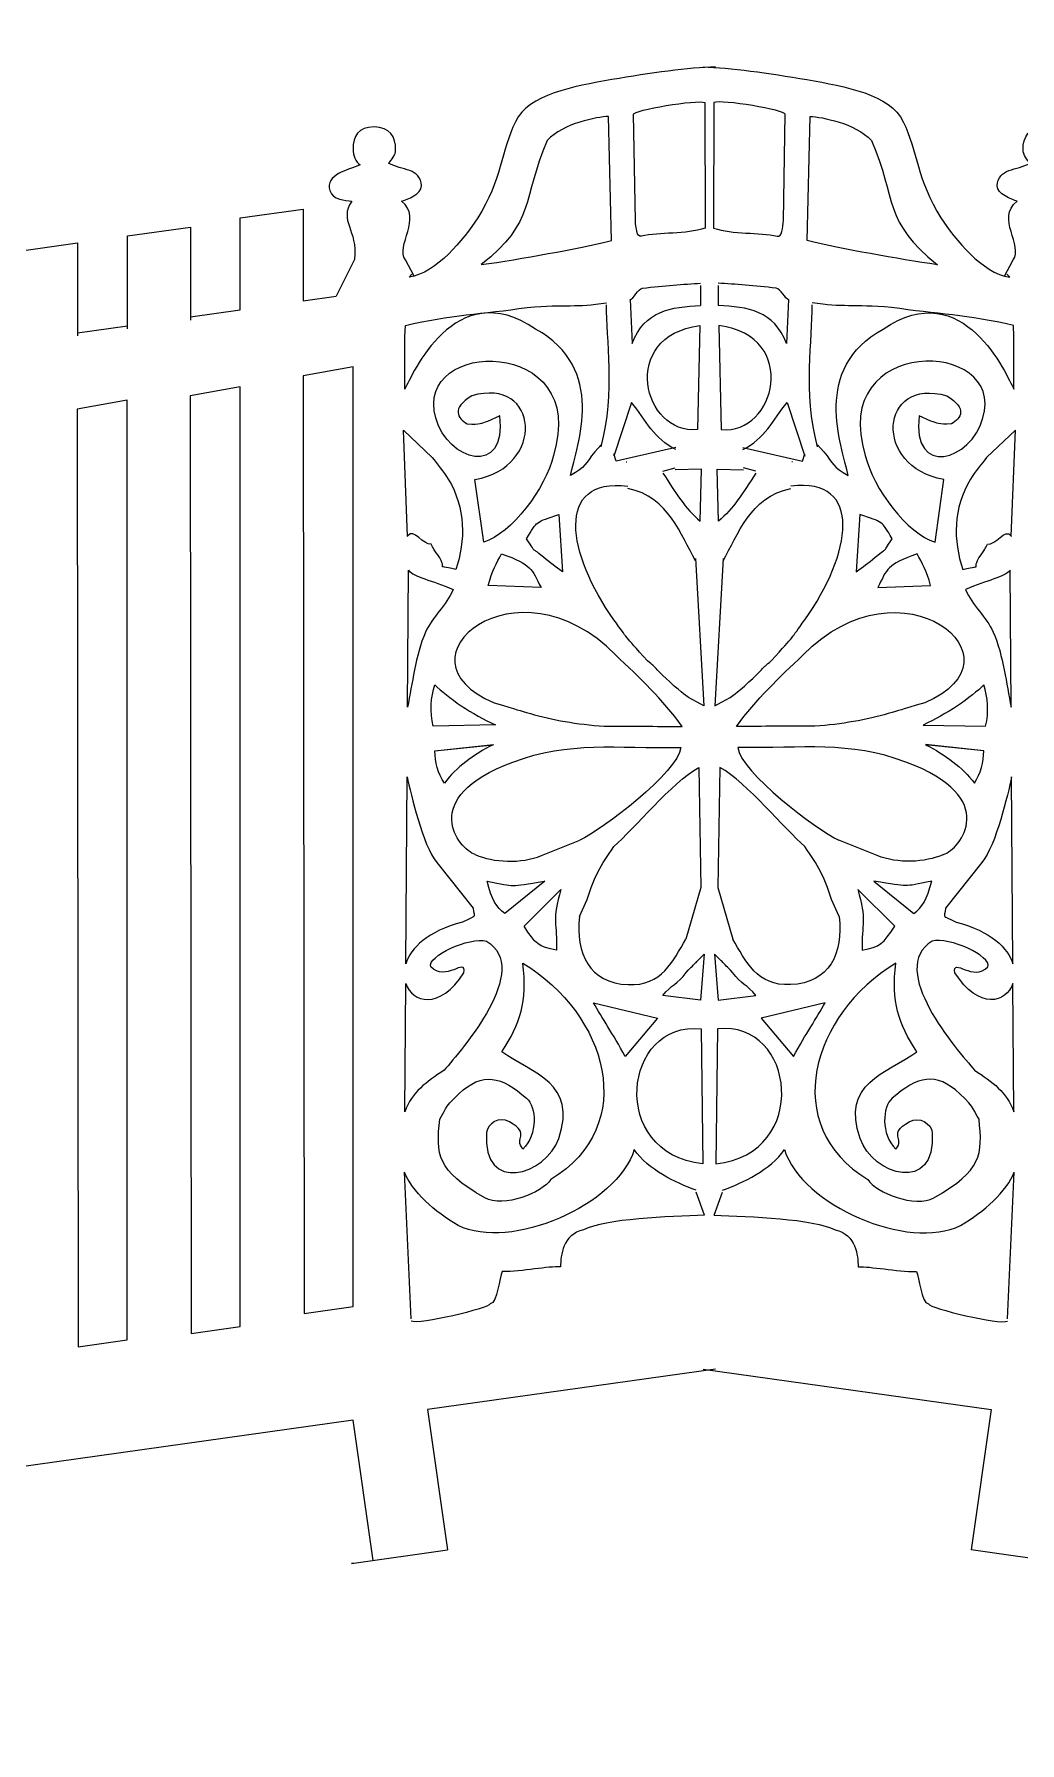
# Model space of a CAD drawing. Extents: x -294 to 276, y -108 to 146.
# Drawn here: x -27.18 to -7.58, y 81.23 to 115.21 of the extents above; entities that cross this region are included whole.
import ezdxf

# ---------------------------------------------------------------- set-up
doc = ezdxf.new("R2010")
doc.units = 0
doc.header["$MEASUREMENT"] = 0
doc.layers.add('OUTLINE', color=7, linetype='CONTINUOUS')

msp = doc.modelspace()

# ---------------------------------------------------------------- linework, layer by layer
at = {"layer": 'OUTLINE', "color": 1}
for points, knots in [([(-20.8701, 116.4053), (-20.8701, 116.4053), (-21.2643, 119.1987), (-21.2643, 119.1987), (-21.2643, 119.1987), (-21.2643, 119.1987), (-46.9727, 115.5856), (-46.9727, 115.5856), (-46.9727, 115.5856), (-46.9727, 115.5856), (-46.5765, 112.7781), (-46.5765, 112.7781)], [0, 0, 0, 0, 0.25, 0.25, 0.25, 0.25, 0.5, 0.5, 0.5, 0.5, 1, 1, 1, 1]), ([(-13.6315, 114.5606), (-14.1605, 114.5394), (-14.9301, 114.44), (-15.6939, 114.305), (-15.6939, 114.305), (-16.4701, 114.1676), (-17.3449, 114.0154), (-17.6117, 113.4682), (-17.6117, 113.4682), (-17.8927, 112.8916), (-17.8865, 112.3004), (-18.3613, 111.5542), (-18.3613, 111.5542), (-18.6483, 111.1278), (-19.1765, 110.4556), (-19.7281, 110.3774)], [0, 0, 0, 0, 0.2, 0.2, 0.2, 0.2, 0.4, 0.4, 0.4, 0.4, 0.6, 0.6, 0.6, 0.6, 1, 1, 1, 1]), ([(-13.8765, 114.5605), (-13.3475, 114.5393), (-12.5779, 114.4399), (-11.8141, 114.3049), (-11.8141, 114.3049), (-11.0379, 114.1675), (-10.1631, 114.0153), (-9.8963, 113.4681), (-9.8963, 113.4681), (-9.6153, 112.8915), (-9.6215, 112.3003), (-9.1467, 111.5541), (-9.1467, 111.5541), (-8.8597, 111.1277), (-8.3315, 110.4555), (-7.7799, 110.3773)], [0, 0, 0, 0, 0.2, 0.2, 0.2, 0.2, 0.4, 0.4, 0.4, 0.4, 0.6, 0.6, 0.6, 0.6, 1, 1, 1, 1]), ([(-13.8391, 111.352), (-14.2257, 111.2202), (-14.7409, 111.2772), (-15.1057, 111.1902), (-15.1057, 111.1902), (-15.2031, 111.1668), (-15.2091, 111.3606), (-15.2263, 111.5028), (-15.2263, 111.5028), (-15.2263, 111.5028), (-15.2615, 113.6156), (-15.2615, 113.6156), (-15.2615, 113.6156), (-15.2801, 113.6988), (-13.9883, 113.9166), (-13.8455, 113.8478)], [0, 0, 0, 0, 0.2, 0.2, 0.2, 0.2, 0.4, 0.4, 0.4, 0.4, 0.6, 0.6, 0.6, 0.6, 1, 1, 1, 1]), ([(-13.6689, 111.3519), (-13.2823, 111.2201), (-12.7671, 111.2771), (-12.4023, 111.1901), (-12.4023, 111.1901), (-12.3049, 111.1667), (-12.2989, 111.3605), (-12.2817, 111.5027), (-12.2817, 111.5027), (-12.2817, 111.5027), (-12.2465, 113.6155), (-12.2465, 113.6155), (-12.2465, 113.6155), (-12.2279, 113.6987), (-13.5197, 113.9165), (-13.6625, 113.8477)], [0, 0, 0, 0, 0.2, 0.2, 0.2, 0.2, 0.4, 0.4, 0.4, 0.4, 0.6, 0.6, 0.6, 0.6, 1, 1, 1, 1]), ([(-16.9785, 113.0974), (-16.6527, 113.4448), (-15.9887, 113.5604), (-15.7611, 113.5736), (-15.7611, 113.5736), (-15.7611, 113.5736), (-15.7019, 111.1088), (-15.7019, 111.1088), (-15.7019, 111.1088), (-16.3869, 110.935), (-17.5087, 110.7378), (-18.2897, 110.6252), (-18.2897, 110.6252), (-17.2051, 111.4876), (-17.4867, 111.911), (-16.9785, 113.0974)], [0, 0, 0, 0, 0.2, 0.2, 0.2, 0.2, 0.4, 0.4, 0.4, 0.4, 0.6, 0.6, 0.6, 0.6, 1, 1, 1, 1]), ([(-10.5295, 113.0973), (-10.8553, 113.4447), (-11.5193, 113.5603), (-11.7469, 113.5735), (-11.7469, 113.5735), (-11.7469, 113.5735), (-11.8061, 111.1087), (-11.8061, 111.1087), (-11.8061, 111.1087), (-11.1211, 110.9349), (-9.9993, 110.7377), (-9.2183, 110.6251), (-9.2183, 110.6251), (-10.3029, 111.4875), (-10.0213, 111.9109), (-10.5295, 113.0973)], [0, 0, 0, 0, 0.2, 0.2, 0.2, 0.2, 0.4, 0.4, 0.4, 0.4, 0.6, 0.6, 0.6, 0.6, 1, 1, 1, 1]), ([(-19.6279, 110.398), (-19.6279, 110.398), (-19.7987, 110.7194), (-19.7987, 110.7194), (-19.7987, 110.7194), (-20.0053, 111.0014), (-19.4477, 111.5532), (-19.8755, 111.8864), (-19.8755, 111.8864), (-19.7701, 111.9218), (-19.4717, 112.0292), (-19.4797, 112.1912), (-19.4797, 112.1912), (-19.4973, 112.549), (-19.8675, 112.4972), (-20.1353, 112.6406), (-20.1353, 112.6406), (-20.0711, 112.7162), (-19.9937, 112.8084), (-19.9937, 112.9074), (-19.9937, 112.9074), (-19.9937, 113.1668), (-20.1057, 113.3638), (-20.4239, 113.3638), (-20.4239, 113.3638), (-20.7419, 113.3638), (-20.8411, 113.18), (-20.8411, 112.9206), (-20.8411, 112.9206), (-20.8411, 112.803), (-20.7877, 112.6692), (-20.7003, 112.6078), (-20.7003, 112.6078), (-20.9447, 112.5074), (-21.3963, 112.4224), (-21.3023, 112.098), (-21.3023, 112.098), (-21.2459, 111.9034), (-20.9989, 111.9132), (-20.8671, 111.888), (-20.8671, 111.888), (-21.1335, 111.4826), (-20.7461, 111.3328), (-20.8103, 110.7296), (-20.8103, 110.7296), (-20.8103, 110.7296), (-21.1743, 109.9966), (-21.1743, 109.9966)], [0, 0, 0, 0, 0.0769231, 0.0769231, 0.0769231, 0.0769231, 0.1538462, 0.1538462, 0.1538462, 0.1538462, 0.2307692, 0.2307692, 0.2307692, 0.2307692, 0.3076923, 0.3076923, 0.3076923, 0.3076923, 0.3846154, 0.3846154, 0.3846154, 0.3846154, 0.4615385, 0.4615385, 0.4615385, 0.4615385, 0.5384615, 0.5384615, 0.5384615, 0.5384615, 0.6153846, 0.6153846, 0.6153846, 0.6153846, 0.6923077, 0.6923077, 0.6923077, 0.6923077, 0.7692308, 0.7692308, 0.7692308, 0.7692308, 0.8461538, 0.8461538, 0.8461538, 0.8461538, 1, 1, 1, 1]), ([(-7.8801, 110.3979), (-7.8801, 110.3979), (-7.7093, 110.7193), (-7.7093, 110.7193), (-7.7093, 110.7193), (-7.5027, 111.0013), (-8.0603, 111.5531), (-7.6325, 111.8863), (-7.6325, 111.8863), (-7.7379, 111.9217), (-8.0363, 112.0291), (-8.0283, 112.1911), (-8.0283, 112.1911), (-8.0107, 112.5489), (-7.6405, 112.4971), (-7.3727, 112.6405), (-7.3727, 112.6405), (-7.4369, 112.7161), (-7.5143, 112.8083), (-7.5143, 112.9073), (-7.5143, 112.9073), (-7.5143, 113.1667), (-7.4023, 113.3637), (-7.0841, 113.3637), (-7.0841, 113.3637), (-6.7661, 113.3637), (-6.6669, 113.1799), (-6.6669, 112.9205), (-6.6669, 112.9205), (-6.6669, 112.8029), (-6.7203, 112.6691), (-6.8077, 112.6077), (-6.8077, 112.6077), (-6.5633, 112.5073), (-6.1117, 112.4223), (-6.2057, 112.0979), (-6.2057, 112.0979), (-6.2621, 111.9033), (-6.5091, 111.9131), (-6.6409, 111.8879), (-6.6409, 111.8879), (-6.3745, 111.4825), (-6.7619, 111.3327), (-6.6977, 110.7295), (-6.6977, 110.7295), (-6.6977, 110.7295), (-6.3337, 109.9965), (-6.3337, 109.9965)], [0, 0, 0, 0, 0.0769231, 0.0769231, 0.0769231, 0.0769231, 0.1538462, 0.1538462, 0.1538462, 0.1538462, 0.2307692, 0.2307692, 0.2307692, 0.2307692, 0.3076923, 0.3076923, 0.3076923, 0.3076923, 0.3846154, 0.3846154, 0.3846154, 0.3846154, 0.4615385, 0.4615385, 0.4615385, 0.4615385, 0.5384615, 0.5384615, 0.5384615, 0.5384615, 0.6153846, 0.6153846, 0.6153846, 0.6153846, 0.6923077, 0.6923077, 0.6923077, 0.6923077, 0.7692308, 0.7692308, 0.7692308, 0.7692308, 0.8461538, 0.8461538, 0.8461538, 0.8461538, 1, 1, 1, 1]), ([(-23.0861, 109.727), (-23.0861, 109.727), (-23.0861, 111.5542), (-23.0861, 111.5542), (-23.0861, 111.5542), (-23.0861, 111.5542), (-21.8327, 111.7302), (-21.8327, 111.7302), (-21.8327, 111.7302), (-21.8327, 111.7302), (-21.8327, 109.9036), (-21.8327, 109.9036)], [0, 0, 0, 0, 0.25, 0.25, 0.25, 0.25, 0.5, 0.5, 0.5, 0.5, 1, 1, 1, 1]), ([(-25.3311, 109.3494), (-25.3311, 109.3494), (-25.3311, 111.1964), (-25.3311, 111.1964), (-25.3311, 111.1964), (-25.3311, 111.1964), (-24.0761, 111.3724), (-24.0761, 111.3724), (-24.0761, 111.3724), (-24.0761, 111.3724), (-24.0761, 109.523), (-24.0761, 109.523)], [0, 0, 0, 0, 0.25, 0.25, 0.25, 0.25, 0.5, 0.5, 0.5, 0.5, 1, 1, 1, 1]), ([(-27.5785, 109.0386), (-27.5785, 109.0386), (-27.5785, 110.881), (-27.5785, 110.881), (-27.5785, 110.881), (-27.5785, 110.881), (-26.3243, 111.057), (-26.3243, 111.057), (-26.3243, 111.057), (-26.3243, 111.057), (-26.3243, 109.212), (-26.3243, 109.212)], [0, 0, 0, 0, 0.25, 0.25, 0.25, 0.25, 0.5, 0.5, 0.5, 0.5, 1, 1, 1, 1]), ([(-15.9067, 107.0438), (-15.9067, 107.0438), (-16.0307, 106.905), (-16.0307, 106.905), (-16.0307, 106.905), (-16.2305, 106.6576), (-16.2053, 106.6078), (-16.5175, 106.4302), (-16.5175, 106.4302), (-16.3827, 107.0378), (-15.7869, 108.5628), (-17.2101, 109.3434), (-17.2101, 109.3434), (-18.8207, 110.44), (-19.6729, 108.4094), (-19.8099, 108.1522), (-19.8099, 108.1522), (-19.8099, 108.1522), (-19.8093, 109.197), (-19.8093, 109.197)], [0, 0, 0, 0, 0.1666667, 0.1666667, 0.1666667, 0.1666667, 0.3333333, 0.3333333, 0.3333333, 0.3333333, 0.5, 0.5, 0.5, 0.5, 0.6666667, 0.6666667, 0.6666667, 0.6666667, 1, 1, 1, 1]), ([(-15.3355, 109.9284), (-15.2581, 109.9376), (-15.1749, 110.1474), (-15.0851, 110.1578), (-15.0851, 110.1578), (-14.6491, 110.2078), (-14.2687, 110.239), (-13.9281, 110.2548)], [0, 0, 0, 0, 0.3333333, 0.3333333, 0.3333333, 0.3333333, 1, 1, 1, 1]), ([(-12.1725, 109.9283), (-12.2499, 109.9375), (-12.3331, 110.1473), (-12.4229, 110.1577), (-12.4229, 110.1577), (-12.8589, 110.2077), (-13.2393, 110.2389), (-13.5799, 110.2547)], [0, 0, 0, 0, 0.3333333, 0.3333333, 0.3333333, 0.3333333, 1, 1, 1, 1]), ([(-11.6013, 107.0437), (-11.6013, 107.0437), (-11.4773, 106.9049), (-11.4773, 106.9049), (-11.4773, 106.9049), (-11.2775, 106.6575), (-11.3027, 106.6077), (-10.9905, 106.4301), (-10.9905, 106.4301), (-11.1253, 107.0377), (-11.7211, 108.5627), (-10.2979, 109.3433), (-10.2979, 109.3433), (-8.6873, 110.4399), (-7.8351, 108.4093), (-7.6981, 108.1521), (-7.6981, 108.1521), (-7.6981, 108.1521), (-7.6987, 109.1969), (-7.6987, 109.1969)], [0, 0, 0, 0, 0.1666667, 0.1666667, 0.1666667, 0.1666667, 0.3333333, 0.3333333, 0.3333333, 0.3333333, 0.5, 0.5, 0.5, 0.5, 0.6666667, 0.6666667, 0.6666667, 0.6666667, 1, 1, 1, 1]), ([(-19.8093, 109.197), (-19.8093, 109.197), (-19.8013, 109.417), (-19.8013, 109.417), (-19.8013, 109.417), (-18.9021, 109.6244), (-18.2793, 109.6434), (-17.3761, 109.7734), (-17.3761, 109.7734), (-16.5885, 109.8424), (-16.4097, 109.7672), (-15.7985, 109.869)], [0, 0, 0, 0, 0.25, 0.25, 0.25, 0.25, 0.5, 0.5, 0.5, 0.5, 1, 1, 1, 1]), ([(-15.3286, 109.9297), (-15.3286, 109.9297), (-15.2901, 109.0564), (-15.2901, 109.0564), (-15.2901, 109.0564), (-15.0449, 109.7068), (-14.5113, 109.788), (-13.9281, 109.813)], [0, 0, 0, 0, 0.3333333, 0.3333333, 0.3333333, 0.3333333, 1, 1, 1, 1]), ([(-12.1794, 109.9296), (-12.1794, 109.9296), (-12.2179, 109.0563), (-12.2179, 109.0563), (-12.2179, 109.0563), (-12.4631, 109.7067), (-12.9967, 109.7879), (-13.5799, 109.8129)], [0, 0, 0, 0, 0.3333333, 0.3333333, 0.3333333, 0.3333333, 1, 1, 1, 1]), ([(-7.6987, 109.1969), (-7.6987, 109.1969), (-7.7067, 109.4169), (-7.7067, 109.4169), (-7.7067, 109.4169), (-8.6059, 109.6243), (-9.2287, 109.6433), (-10.1319, 109.7733), (-10.1319, 109.7733), (-10.9195, 109.8423), (-11.0983, 109.7671), (-11.7095, 109.8689)], [0, 0, 0, 0, 0.25, 0.25, 0.25, 0.25, 0.5, 0.5, 0.5, 0.5, 1, 1, 1, 1]), ([(-18.2425, 105.1064), (-17.7015, 105.2654), (-17.0063, 106.1806), (-16.8557, 106.832), (-16.8557, 106.832), (-16.1127, 109.2172), (-19.6623, 109.1686), (-19.1947, 107.5766), (-19.1947, 107.5766), (-18.9611, 106.7222), (-17.7809, 106.3774), (-17.9273, 107.6174), (-17.9273, 107.6174), (-17.9537, 107.608), (-17.9115, 107.6248), (-17.9273, 107.6174), (-17.9273, 107.6174), (-17.9273, 107.6174), (-18.1601, 107.5114), (-18.1601, 107.5114), (-18.1601, 107.5114), (-18.2945, 107.469), (-18.2969, 107.4424), (-18.5721, 107.4602), (-18.5721, 107.4602), (-18.7621, 107.5754), (-18.8931, 107.7606), (-18.4797, 108.016), (-18.4797, 108.016), (-17.1375, 108.4116), (-16.9995, 106.5932), (-18.4167, 106.3546), (-18.4167, 106.3546), (-18.4167, 106.3546), (-18.2425, 105.1064), (-18.2425, 105.1064)], [0, 0, 0, 0, 0.1, 0.1, 0.1, 0.1, 0.2, 0.2, 0.2, 0.2, 0.3, 0.3, 0.3, 0.3, 0.4, 0.4, 0.4, 0.4, 0.5, 0.5, 0.5, 0.5, 0.6, 0.6, 0.6, 0.6, 0.7, 0.7, 0.7, 0.7, 0.8, 0.8, 0.8, 0.8, 1, 1, 1, 1]), ([(-13.9909, 107.3486), (-13.9909, 107.3486), (-13.9443, 109.4132), (-13.9443, 109.4132), (-13.9443, 109.4132), (-15.5597, 109.2062), (-15.0687, 107.2282), (-13.9909, 107.3486)], [0, 0, 0, 0, 0.3333333, 0.3333333, 0.3333333, 0.3333333, 1, 1, 1, 1]), ([(-13.5171, 107.3485), (-13.5171, 107.3485), (-13.5637, 109.4131), (-13.5637, 109.4131), (-13.5637, 109.4131), (-11.9483, 109.2061), (-12.4393, 107.2281), (-13.5171, 107.3485)], [0, 0, 0, 0, 0.3333333, 0.3333333, 0.3333333, 0.3333333, 1, 1, 1, 1]), ([(-9.2655, 105.1063), (-9.8065, 105.2653), (-10.5017, 106.1805), (-10.6523, 106.8319), (-10.6523, 106.8319), (-11.3953, 109.2171), (-7.8457, 109.1685), (-8.3133, 107.5765), (-8.3133, 107.5765), (-8.5469, 106.7221), (-9.7271, 106.3773), (-9.5807, 107.6173), (-9.5807, 107.6173), (-9.5543, 107.6079), (-9.5965, 107.6247), (-9.5807, 107.6173), (-9.5807, 107.6173), (-9.5807, 107.6173), (-9.3479, 107.5113), (-9.3479, 107.5113), (-9.3479, 107.5113), (-9.2135, 107.4689), (-9.2111, 107.4423), (-8.9359, 107.4601), (-8.9359, 107.4601), (-8.7459, 107.5753), (-8.6149, 107.7605), (-9.0283, 108.0159), (-9.0283, 108.0159), (-10.3705, 108.4115), (-10.5085, 106.5931), (-9.0913, 106.3545), (-9.0913, 106.3545), (-9.0913, 106.3545), (-9.2655, 105.1063), (-9.2655, 105.1063)], [0, 0, 0, 0, 0.1, 0.1, 0.1, 0.1, 0.2, 0.2, 0.2, 0.2, 0.3, 0.3, 0.3, 0.3, 0.4, 0.4, 0.4, 0.4, 0.5, 0.5, 0.5, 0.5, 0.6, 0.6, 0.6, 0.6, 0.7, 0.7, 0.7, 0.7, 0.8, 0.8, 0.8, 0.8, 1, 1, 1, 1]), ([(-21.8118, 89.7645), (-21.8118, 89.7645), (-21.8345, 108.4158), (-21.8345, 108.4158), (-21.8345, 108.4158), (-21.8345, 108.4158), (-20.8387, 108.5927), (-20.8387, 108.5927), (-20.8387, 108.5927), (-20.8387, 108.5927), (-20.8388, 89.9032), (-20.8388, 89.9032), (-20.8388, 89.9032), (-20.8388, 89.9032), (-21.8118, 89.7645), (-21.8118, 89.7645)], [0, 0, 0, 0, 0.2, 0.2, 0.2, 0.2, 0.4, 0.4, 0.4, 0.4, 0.6, 0.6, 0.6, 0.6, 1, 1, 1, 1]), ([(-24.0592, 89.3675), (-24.0592, 89.3675), (-24.0819, 108.0188), (-24.0819, 108.0188), (-24.0819, 108.0188), (-24.0819, 108.0188), (-23.0861, 108.1957), (-23.0861, 108.1957), (-23.0861, 108.1957), (-23.0861, 108.1957), (-23.0862, 89.5062), (-23.0862, 89.5062), (-23.0862, 89.5062), (-23.0862, 89.5062), (-24.0592, 89.3675), (-24.0592, 89.3675)], [0, 0, 0, 0, 0.2, 0.2, 0.2, 0.2, 0.4, 0.4, 0.4, 0.4, 0.6, 0.6, 0.6, 0.6, 1, 1, 1, 1]), ([(-26.3064, 89.1029), (-26.3064, 89.1029), (-26.3291, 107.7542), (-26.3291, 107.7542), (-26.3291, 107.7542), (-26.3291, 107.7542), (-25.3333, 107.9311), (-25.3333, 107.9311), (-25.3333, 107.9311), (-25.3333, 107.9311), (-25.3334, 89.2416), (-25.3334, 89.2416), (-25.3334, 89.2416), (-25.3334, 89.2416), (-26.3064, 89.1029), (-26.3064, 89.1029)], [0, 0, 0, 0, 0.2, 0.2, 0.2, 0.2, 0.4, 0.4, 0.4, 0.4, 0.6, 0.6, 0.6, 0.6, 1, 1, 1, 1]), ([(-14.4205, 106.9476), (-14.8525, 107.1636), (-15.0137, 107.5204), (-15.3013, 107.887), (-15.3013, 107.887), (-15.3013, 107.887), (-15.6527, 106.8196), (-15.6527, 106.8196)], [0, 0, 0, 0, 0.3333333, 0.3333333, 0.3333333, 0.3333333, 1, 1, 1, 1]), ([(-13.0875, 106.9475), (-12.6555, 107.1635), (-12.4943, 107.5203), (-12.2067, 107.8869), (-12.2067, 107.8869), (-12.2067, 107.8869), (-11.8553, 106.8195), (-11.8553, 106.8195)], [0, 0, 0, 0, 0.3333333, 0.3333333, 0.3333333, 0.3333333, 1, 1, 1, 1]), ([(-19.2857, 105.0666), (-19.2773, 105.0354), (-19.2407, 104.9702), (-19.1575, 104.8518), (-19.1575, 104.8518), (-18.9065, 104.4948), (-19.2783, 104.6916), (-18.7961, 104.5602), (-18.7961, 104.5602), (-18.6015, 105.1428), (-18.5979, 105.7778), (-18.9477, 106.3604), (-18.9477, 106.3604), (-19.0333, 106.5028), (-19.1785, 106.6638), (-19.2657, 106.7916), (-19.2657, 106.7916), (-19.2657, 106.7916), (-19.8407, 107.331), (-19.8407, 107.331), (-19.8407, 107.331), (-19.8407, 107.331), (-19.7569, 105.2284), (-19.7569, 105.2284), (-19.7569, 105.2284), (-19.7427, 105.2548), (-19.7793, 105.1976), (-19.7569, 105.2284), (-19.7569, 105.2284), (-19.6349, 105.3964), (-19.4455, 105.0364), (-19.2857, 105.0666)], [0, 0, 0, 0, 0.1111111, 0.1111111, 0.1111111, 0.1111111, 0.2222222, 0.2222222, 0.2222222, 0.2222222, 0.3333333, 0.3333333, 0.3333333, 0.3333333, 0.4444444, 0.4444444, 0.4444444, 0.4444444, 0.5555556, 0.5555556, 0.5555556, 0.5555556, 0.6666667, 0.6666667, 0.6666667, 0.6666667, 0.7777778, 0.7777778, 0.7777778, 0.7777778, 1, 1, 1, 1]), ([(-8.2223, 105.0665), (-8.2307, 105.0353), (-8.2673, 104.9701), (-8.3505, 104.8517), (-8.3505, 104.8517), (-8.6015, 104.4947), (-8.2297, 104.6915), (-8.7119, 104.5601), (-8.7119, 104.5601), (-8.9065, 105.1427), (-8.9101, 105.7777), (-8.5603, 106.3603), (-8.5603, 106.3603), (-8.4747, 106.5027), (-8.3295, 106.6637), (-8.2423, 106.7915), (-8.2423, 106.7915), (-8.2423, 106.7915), (-7.6673, 107.3309), (-7.6673, 107.3309), (-7.6673, 107.3309), (-7.6673, 107.3309), (-7.7511, 105.2283), (-7.7511, 105.2283), (-7.7511, 105.2283), (-7.7653, 105.2547), (-7.7287, 105.1975), (-7.7511, 105.2283), (-7.7511, 105.2283), (-7.8731, 105.3963), (-8.0625, 105.0363), (-8.2223, 105.0665)], [0, 0, 0, 0, 0.1111111, 0.1111111, 0.1111111, 0.1111111, 0.2222222, 0.2222222, 0.2222222, 0.2222222, 0.3333333, 0.3333333, 0.3333333, 0.3333333, 0.4444444, 0.4444444, 0.4444444, 0.4444444, 0.5555556, 0.5555556, 0.5555556, 0.5555556, 0.6666667, 0.6666667, 0.6666667, 0.6666667, 0.7777778, 0.7777778, 0.7777778, 0.7777778, 1, 1, 1, 1]), ([(-14.4205, 106.9894), (-14.4205, 106.9894), (-15.6085, 106.7182), (-15.6085, 106.7182), (-15.6085, 106.7182), (-15.6085, 106.7182), (-15.6527, 106.8614), (-15.6527, 106.8614)], [0, 0, 0, 0, 0.3333333, 0.3333333, 0.3333333, 0.3333333, 1, 1, 1, 1]), ([(-13.0875, 106.9893), (-13.0875, 106.9893), (-11.8995, 106.7181), (-11.8995, 106.7181), (-11.8995, 106.7181), (-11.8995, 106.7181), (-11.8553, 106.8613), (-11.8553, 106.8613)], [0, 0, 0, 0, 0.3333333, 0.3333333, 0.3333333, 0.3333333, 1, 1, 1, 1]), ([(-14.0267, 104.7792), (-14.0267, 104.7792), (-13.8663, 101.853), (-13.8663, 101.853), (-13.8663, 101.853), (-14.2699, 102.0606), (-14.2145, 102.0546), (-14.4523, 102.2404), (-14.4523, 102.2404), (-14.9743, 102.7338), (-14.7631, 102.567), (-14.9837, 102.745), (-14.9837, 102.745), (-15.4819, 103.2962), (-15.3501, 103.145), (-15.6539, 103.5642), (-15.6539, 103.5642), (-16.5775, 104.8528), (-16.8411, 106.405), (-15.3731, 106.218)], [0, 0, 0, 0, 0.1666667, 0.1666667, 0.1666667, 0.1666667, 0.3333333, 0.3333333, 0.3333333, 0.3333333, 0.5, 0.5, 0.5, 0.5, 0.6666667, 0.6666667, 0.6666667, 0.6666667, 1, 1, 1, 1]), ([(-14.6763, 106.4784), (-14.4201, 106.0776), (-14.2345, 105.7784), (-13.9343, 105.5218), (-13.9343, 105.5218), (-13.9343, 105.5218), (-13.9099, 106.5594), (-13.9099, 106.5594), (-13.9099, 106.5594), (-13.9099, 106.5594), (-14.4315, 106.5446), (-14.4315, 106.5446)], [0, 0, 0, 0, 0.25, 0.25, 0.25, 0.25, 0.5, 0.5, 0.5, 0.5, 1, 1, 1, 1]), ([(-13.4813, 104.7791), (-13.4813, 104.7791), (-13.6417, 101.8529), (-13.6417, 101.8529), (-13.6417, 101.8529), (-13.2381, 102.0605), (-13.2935, 102.0545), (-13.0557, 102.2403), (-13.0557, 102.2403), (-12.5337, 102.7337), (-12.7449, 102.5669), (-12.5243, 102.7449), (-12.5243, 102.7449), (-12.0261, 103.2961), (-12.1579, 103.1449), (-11.8541, 103.5641), (-11.8541, 103.5641), (-10.9305, 104.8527), (-10.6669, 106.4049), (-12.1349, 106.2179)], [0, 0, 0, 0, 0.1666667, 0.1666667, 0.1666667, 0.1666667, 0.3333333, 0.3333333, 0.3333333, 0.3333333, 0.5, 0.5, 0.5, 0.5, 0.6666667, 0.6666667, 0.6666667, 0.6666667, 1, 1, 1, 1]), ([(-12.8317, 106.4783), (-13.0879, 106.0775), (-13.2735, 105.7783), (-13.5737, 105.5217), (-13.5737, 105.5217), (-13.5737, 105.5217), (-13.5981, 106.5593), (-13.5981, 106.5593), (-13.5981, 106.5593), (-13.5981, 106.5593), (-13.0765, 106.5445), (-13.0765, 106.5445)], [0, 0, 0, 0, 0.25, 0.25, 0.25, 0.25, 0.5, 0.5, 0.5, 0.5, 1, 1, 1, 1]), ([(-16.7467, 105.6532), (-17.2067, 105.5022), (-17.1787, 105.5352), (-17.3909, 105.1746), (-17.3909, 105.1746), (-17.1525, 104.821), (-17.3493, 105.0572), (-17.0537, 104.8074), (-17.0537, 104.8074), (-16.8963, 104.6744), (-16.8277, 104.6252), (-16.6761, 104.5164), (-16.6761, 104.5164), (-16.6761, 104.5164), (-16.7467, 105.6532), (-16.7467, 105.6532)], [0, 0, 0, 0, 0.2, 0.2, 0.2, 0.2, 0.4, 0.4, 0.4, 0.4, 0.6, 0.6, 0.6, 0.6, 1, 1, 1, 1]), ([(-10.7613, 105.6531), (-10.3013, 105.5021), (-10.3293, 105.5351), (-10.1171, 105.1745), (-10.1171, 105.1745), (-10.3555, 104.8209), (-10.1587, 105.0571), (-10.4543, 104.8073), (-10.4543, 104.8073), (-10.6117, 104.6743), (-10.6803, 104.6251), (-10.8319, 104.5163), (-10.8319, 104.5163), (-10.8319, 104.5163), (-10.7613, 105.6531), (-10.7613, 105.6531)], [0, 0, 0, 0, 0.2, 0.2, 0.2, 0.2, 0.4, 0.4, 0.4, 0.4, 0.6, 0.6, 0.6, 0.6, 1, 1, 1, 1]), ([(-18.0375, 101.9136), (-20.1247, 102.7788), (-17.5761, 104.871), (-15.6153, 102.8574), (-15.6153, 102.8574), (-15.1421, 102.4126), (-14.6835, 101.9828), (-14.2929, 101.4378), (-14.2929, 101.4378), (-14.8235, 101.4446), (-15.3217, 101.4456), (-15.8493, 101.4444), (-15.8493, 101.4444), (-16.3821, 101.4838), (-16.8937, 101.5714), (-17.3141, 101.6972), (-17.3141, 101.6972), (-17.5551, 101.7694), (-17.5277, 101.7564), (-18.0375, 101.9136)], [0, 0, 0, 0, 0.1666667, 0.1666667, 0.1666667, 0.1666667, 0.3333333, 0.3333333, 0.3333333, 0.3333333, 0.5, 0.5, 0.5, 0.5, 0.6666667, 0.6666667, 0.6666667, 0.6666667, 1, 1, 1, 1]), ([(-17.1021, 104.204), (-17.3001, 104.5748), (-17.2683, 104.6554), (-17.8881, 104.874), (-17.8881, 104.874), (-17.9841, 104.6862), (-18.0695, 104.5448), (-18.1561, 104.2464), (-18.1561, 104.2464), (-18.1561, 104.2464), (-17.1021, 104.204), (-17.1021, 104.204)], [0, 0, 0, 0, 0.25, 0.25, 0.25, 0.25, 0.5, 0.5, 0.5, 0.5, 1, 1, 1, 1]), ([(-9.4705, 101.9135), (-7.3833, 102.7787), (-9.9319, 104.8709), (-11.8927, 102.8573), (-11.8927, 102.8573), (-12.3659, 102.4125), (-12.8245, 101.9827), (-13.2151, 101.4377), (-13.2151, 101.4377), (-12.6845, 101.4445), (-12.1863, 101.4455), (-11.6587, 101.4443), (-11.6587, 101.4443), (-11.1259, 101.4837), (-10.6143, 101.5713), (-10.1939, 101.6971), (-10.1939, 101.6971), (-9.9529, 101.7693), (-9.9803, 101.7563), (-9.4705, 101.9135)], [0, 0, 0, 0, 0.1666667, 0.1666667, 0.1666667, 0.1666667, 0.3333333, 0.3333333, 0.3333333, 0.3333333, 0.5, 0.5, 0.5, 0.5, 0.6666667, 0.6666667, 0.6666667, 0.6666667, 1, 1, 1, 1]), ([(-10.4059, 104.2039), (-10.2079, 104.5747), (-10.2397, 104.6553), (-9.6199, 104.8739), (-9.6199, 104.8739), (-9.5239, 104.6861), (-9.4385, 104.5447), (-9.3519, 104.2463), (-9.3519, 104.2463), (-9.3519, 104.2463), (-10.4059, 104.2039), (-10.4059, 104.2039)], [0, 0, 0, 0, 0.25, 0.25, 0.25, 0.25, 0.5, 0.5, 0.5, 0.5, 1, 1, 1, 1]), ([(-19.7405, 104.549), (-19.6291, 104.4132), (-19.2793, 104.348), (-18.8483, 104.165), (-18.8483, 104.165), (-18.9889, 103.8372), (-19.2655, 103.6226), (-19.3987, 103.3184), (-19.3987, 103.3184), (-19.6077, 102.8416), (-19.6579, 102.287), (-19.7581, 101.8246)], [0, 0, 0, 0, 0.25, 0.25, 0.25, 0.25, 0.5, 0.5, 0.5, 0.5, 1, 1, 1, 1]), ([(-7.7675, 104.5489), (-7.8789, 104.4131), (-8.2287, 104.3479), (-8.6597, 104.1649), (-8.6597, 104.1649), (-8.5191, 103.8371), (-8.2425, 103.6225), (-8.1093, 103.3183), (-8.1093, 103.3183), (-7.9003, 102.8415), (-7.8501, 102.2869), (-7.7499, 101.8245)], [0, 0, 0, 0, 0.25, 0.25, 0.25, 0.25, 0.5, 0.5, 0.5, 0.5, 1, 1, 1, 1]), ([(-18.0095, 101.4696), (-18.4625, 101.6734), (-18.9661, 102.0206), (-19.2161, 102.267), (-19.2161, 102.267), (-19.2931, 102.021), (-19.3185, 101.733), (-19.2483, 101.4448), (-19.2483, 101.4448), (-19.2483, 101.4448), (-18.0095, 101.4696), (-18.0095, 101.4696)], [0, 0, 0, 0, 0.25, 0.25, 0.25, 0.25, 0.5, 0.5, 0.5, 0.5, 1, 1, 1, 1]), ([(-9.4985, 101.4695), (-9.0455, 101.6733), (-8.5419, 102.0205), (-8.2919, 102.2669), (-8.2919, 102.2669), (-8.2149, 102.0209), (-8.1895, 101.7329), (-8.2597, 101.4447), (-8.2597, 101.4447), (-8.2597, 101.4447), (-9.4985, 101.4695), (-9.4985, 101.4695)], [0, 0, 0, 0, 0.25, 0.25, 0.25, 0.25, 0.5, 0.5, 0.5, 0.5, 1, 1, 1, 1]), ([(-18.4117, 98.8924), (-18.7365, 99), (-19.5763, 100.0222), (-17.6633, 100.733), (-17.6633, 100.733), (-16.5223, 101.157), (-15.6275, 101.0016), (-14.3213, 101.0222), (-14.3213, 101.0222), (-14.3663, 100.5386), (-15.8927, 99.3802), (-16.3283, 99.178)], [0, 0, 0, 0, 0.25, 0.25, 0.25, 0.25, 0.5, 0.5, 0.5, 0.5, 1, 1, 1, 1]), ([(-18.0545, 101.0772), (-18.0545, 101.0772), (-19.2123, 100.958), (-19.2123, 100.958), (-19.2123, 100.958), (-19.2161, 100.73), (-19.1465, 100.502), (-19.0255, 100.3158), (-19.0255, 100.3158), (-18.7821, 100.6272), (-18.4547, 100.8782), (-18.0545, 101.0772)], [0, 0, 0, 0, 0.25, 0.25, 0.25, 0.25, 0.5, 0.5, 0.5, 0.5, 1, 1, 1, 1]), ([(-9.0963, 98.8923), (-8.7715, 98.9999), (-7.9317, 100.0221), (-9.8447, 100.7329), (-9.8447, 100.7329), (-10.9857, 101.1569), (-11.8805, 101.0015), (-13.1867, 101.0221), (-13.1867, 101.0221), (-13.1417, 100.5385), (-11.6153, 99.3801), (-11.1797, 99.1779)], [0, 0, 0, 0, 0.25, 0.25, 0.25, 0.25, 0.5, 0.5, 0.5, 0.5, 1, 1, 1, 1]), ([(-9.4535, 101.0771), (-9.4535, 101.0771), (-8.2957, 100.9579), (-8.2957, 100.9579), (-8.2957, 100.9579), (-8.2919, 100.7299), (-8.3615, 100.5019), (-8.4825, 100.3157), (-8.4825, 100.3157), (-8.7259, 100.6271), (-9.0533, 100.8781), (-9.4535, 101.0771)], [0, 0, 0, 0, 0.25, 0.25, 0.25, 0.25, 0.5, 0.5, 0.5, 0.5, 1, 1, 1, 1]), ([(-16.3373, 97.6586), (-16.3373, 97.6586), (-16.1825, 97.9962), (-16.1825, 97.9962), (-16.1825, 97.9962), (-16.0395, 98.4666), (-15.9199, 98.6744), (-15.6511, 99.0508), (-15.6511, 99.0508), (-15.2493, 99.406), (-14.5067, 100.3188), (-13.9613, 100.6268), (-13.9613, 100.6268), (-13.9613, 100.6268), (-13.9237, 98.2358), (-13.9237, 98.2358), (-13.9237, 98.2358), (-13.9237, 98.2358), (-14.2189, 97.2132), (-14.2189, 97.2132)], [0, 0, 0, 0, 0.1666667, 0.1666667, 0.1666667, 0.1666667, 0.3333333, 0.3333333, 0.3333333, 0.3333333, 0.5, 0.5, 0.5, 0.5, 0.6666667, 0.6666667, 0.6666667, 0.6666667, 1, 1, 1, 1]), ([(-11.1707, 97.6585), (-11.1707, 97.6585), (-11.3255, 97.9961), (-11.3255, 97.9961), (-11.3255, 97.9961), (-11.4685, 98.4665), (-11.5881, 98.6743), (-11.8569, 99.0507), (-11.8569, 99.0507), (-12.2587, 99.4059), (-13.0013, 100.3187), (-13.5467, 100.6267), (-13.5467, 100.6267), (-13.5467, 100.6267), (-13.5843, 98.2357), (-13.5843, 98.2357), (-13.5843, 98.2357), (-13.5843, 98.2357), (-13.2891, 97.2131), (-13.2891, 97.2131)], [0, 0, 0, 0, 0.1666667, 0.1666667, 0.1666667, 0.1666667, 0.3333333, 0.3333333, 0.3333333, 0.3333333, 0.5, 0.5, 0.5, 0.5, 0.6666667, 0.6666667, 0.6666667, 0.6666667, 1, 1, 1, 1]), ([(-19.7671, 100.4372), (-19.6891, 100.0888), (-19.4595, 99.0876), (-19.1769, 98.7328), (-19.1769, 98.7328), (-19.1769, 98.7328), (-18.4531, 97.8246), (-18.4531, 97.8246), (-18.4531, 97.8246), (-18.4307, 97.6084), (-18.3603, 97.7042), (-18.6649, 97.547), (-18.6649, 97.547), (-19.3613, 97.3684), (-19.6933, 97.0326), (-19.7911, 96.7202)], [0, 0, 0, 0, 0.2, 0.2, 0.2, 0.2, 0.4, 0.4, 0.4, 0.4, 0.6, 0.6, 0.6, 0.6, 1, 1, 1, 1]), ([(-7.7409, 100.4371), (-7.8189, 100.0887), (-8.0485, 99.0875), (-8.3311, 98.7327), (-8.3311, 98.7327), (-8.3311, 98.7327), (-9.0549, 97.8245), (-9.0549, 97.8245), (-9.0549, 97.8245), (-9.0773, 97.6083), (-9.1477, 97.7041), (-8.8431, 97.5469), (-8.8431, 97.5469), (-8.1467, 97.3683), (-7.8147, 97.0325), (-7.7169, 96.7201)], [0, 0, 0, 0, 0.2, 0.2, 0.2, 0.2, 0.4, 0.4, 0.4, 0.4, 0.6, 0.6, 0.6, 0.6, 1, 1, 1, 1]), ([(-18.4117, 98.8924), (-18.0463, 98.7312), (-17.4995, 98.7096), (-17.0949, 98.8714), (-17.0949, 98.8714), (-17.0949, 98.8714), (-16.3283, 99.178), (-16.3283, 99.178)], [0, 0, 0, 0, 0.3333333, 0.3333333, 0.3333333, 0.3333333, 1, 1, 1, 1]), ([(-9.0963, 98.8923), (-9.4617, 98.7311), (-10.0085, 98.7095), (-10.4131, 98.8713), (-10.4131, 98.8713), (-10.4131, 98.8713), (-11.1797, 99.1779), (-11.1797, 99.1779)], [0, 0, 0, 0, 0.3333333, 0.3333333, 0.3333333, 0.3333333, 1, 1, 1, 1]), ([(-17.8232, 97.7228), (-17.8232, 97.7228), (-17.0288, 98.3624), (-17.0288, 98.3624), (-17.0288, 98.3624), (-17.7753, 98.2527), (-17.567, 98.2427), (-18.1763, 98.3624), (-18.1763, 98.3624), (-18.0858, 97.9953), (-17.9798, 97.8401), (-17.8232, 97.7228)], [0, 0, 0, 0, 0.25, 0.25, 0.25, 0.25, 0.5, 0.5, 0.5, 0.5, 1, 1, 1, 1]), ([(-9.6848, 97.7227), (-9.6848, 97.7227), (-10.4792, 98.3623), (-10.4792, 98.3623), (-10.4792, 98.3623), (-9.7327, 98.2526), (-9.941, 98.2426), (-9.3317, 98.3623), (-9.3317, 98.3623), (-9.4222, 97.9952), (-9.5282, 97.84), (-9.6848, 97.7227)], [0, 0, 0, 0, 0.25, 0.25, 0.25, 0.25, 0.5, 0.5, 0.5, 0.5, 1, 1, 1, 1]), ([(-16.7935, 96.9937), (-16.7795, 97.5132), (-16.8911, 97.5966), (-16.7052, 98.1995), (-16.7052, 98.1995), (-16.7052, 98.1995), (-17.4408, 97.4704), (-17.4408, 97.4704), (-17.4408, 97.4704), (-17.2103, 97.1152), (-17.1564, 97.0544), (-16.7935, 96.9937)], [0, 0, 0, 0, 0.25, 0.25, 0.25, 0.25, 0.5, 0.5, 0.5, 0.5, 1, 1, 1, 1]), ([(-10.7145, 96.9936), (-10.7285, 97.5131), (-10.6169, 97.5965), (-10.8028, 98.1994), (-10.8028, 98.1994), (-10.8028, 98.1994), (-10.0672, 97.4703), (-10.0672, 97.4703), (-10.0672, 97.4703), (-10.2977, 97.1151), (-10.3516, 97.0543), (-10.7145, 96.9936)], [0, 0, 0, 0, 0.25, 0.25, 0.25, 0.25, 0.5, 0.5, 0.5, 0.5, 1, 1, 1, 1]), ([(-16.3373, 97.6586), (-16.4191, 96.9286), (-16.1415, 96.3368), (-15.3707, 96.3052), (-15.3707, 96.3052), (-14.6981, 96.2778), (-14.4817, 96.7708), (-14.2189, 97.2132)], [0, 0, 0, 0, 0.3333333, 0.3333333, 0.3333333, 0.3333333, 1, 1, 1, 1]), ([(-11.1707, 97.6585), (-11.0889, 96.9285), (-11.3665, 96.3367), (-12.1373, 96.3051), (-12.1373, 96.3051), (-12.8099, 96.2777), (-13.0263, 96.7707), (-13.2891, 97.2131)], [0, 0, 0, 0, 0.3333333, 0.3333333, 0.3333333, 0.3333333, 1, 1, 1, 1]), ([(-19.7935, 96.3312), (-19.6629, 95.9406), (-19.1205, 95.7946), (-18.6349, 96.5414), (-18.6349, 96.5414), (-18.5885, 96.863), (-19.0073, 96.3424), (-19.2959, 96.6618), (-19.2959, 96.6618), (-19.3751, 96.8682), (-18.5225, 97.2654), (-18.1865, 97.1682), (-18.1865, 97.1682), (-17.2731, 96.6226), (-18.6805, 95.0022), (-19.0293, 94.6058), (-19.0293, 94.6058), (-19.3831, 94.3654), (-19.6757, 94.1728), (-19.8101, 93.7752)], [0, 0, 0, 0, 0.1666667, 0.1666667, 0.1666667, 0.1666667, 0.3333333, 0.3333333, 0.3333333, 0.3333333, 0.5, 0.5, 0.5, 0.5, 0.6666667, 0.6666667, 0.6666667, 0.6666667, 1, 1, 1, 1]), ([(-7.7145, 96.3311), (-7.8451, 95.9405), (-8.3875, 95.7945), (-8.8731, 96.5413), (-8.8731, 96.5413), (-8.9195, 96.8629), (-8.5007, 96.3423), (-8.2121, 96.6617), (-8.2121, 96.6617), (-8.1329, 96.8681), (-8.9855, 97.2653), (-9.3215, 97.1681), (-9.3215, 97.1681), (-10.2349, 96.6225), (-8.8275, 95.0021), (-8.4787, 94.6057), (-8.4787, 94.6057), (-8.1249, 94.3653), (-7.8323, 94.1727), (-7.6979, 93.7751)], [0, 0, 0, 0, 0.1666667, 0.1666667, 0.1666667, 0.1666667, 0.3333333, 0.3333333, 0.3333333, 0.3333333, 0.5, 0.5, 0.5, 0.5, 0.6666667, 0.6666667, 0.6666667, 0.6666667, 1, 1, 1, 1]), ([(-13.8567, 96.9106), (-14.1179, 96.6536), (-13.9671, 96.7984), (-14.2163, 96.5478), (-14.2163, 96.5478), (-14.3833, 96.3172), (-14.5161, 96.2976), (-14.6785, 96.0926), (-14.6785, 96.0926), (-14.6785, 96.0926), (-13.9323, 95.9936), (-13.9323, 95.9936), (-13.9323, 95.9936), (-13.9323, 95.9936), (-13.8567, 96.9106), (-13.8567, 96.9106)], [0, 0, 0, 0, 0.2, 0.2, 0.2, 0.2, 0.4, 0.4, 0.4, 0.4, 0.6, 0.6, 0.6, 0.6, 1, 1, 1, 1]), ([(-13.6513, 96.9105), (-13.3901, 96.6535), (-13.5409, 96.7983), (-13.2917, 96.5477), (-13.2917, 96.5477), (-13.1247, 96.3171), (-12.9919, 96.2975), (-12.8295, 96.0925), (-12.8295, 96.0925), (-12.8295, 96.0925), (-13.5757, 95.9935), (-13.5757, 95.9935), (-13.5757, 95.9935), (-13.5757, 95.9935), (-13.6513, 96.9105), (-13.6513, 96.9105)], [0, 0, 0, 0, 0.2, 0.2, 0.2, 0.2, 0.4, 0.4, 0.4, 0.4, 0.6, 0.6, 0.6, 0.6, 1, 1, 1, 1]), ([(-17.4631, 93.0364), (-17.1579, 93.3306), (-17.1997, 93.8804), (-17.3883, 94.0448), (-17.3883, 94.0448), (-17.8929, 94.4848), (-18.2613, 94.5778), (-18.7375, 94.1348), (-18.7375, 94.1348), (-19.0533, 93.8412), (-19.0057, 93.7912), (-19.1177, 93.6312), (-19.1177, 93.6312), (-19.1913, 92.9244), (-19.1833, 92.6112), (-18.2217, 92.0684), (-18.2217, 92.0684), (-17.8481, 91.8574), (-17.0737, 92.1674), (-16.9059, 92.4296), (-16.9059, 92.4296), (-15.1369, 93.5046), (-15.7867, 95.721), (-17.4617, 96.7304), (-17.4617, 96.7304), (-17.3731, 95.9636), (-17.5123, 95.5382), (-17.8803, 94.967), (-17.8803, 94.967), (-17.2713, 94.5386), (-16.3669, 94.3494), (-16.7513, 93.2474), (-16.7513, 93.2474), (-17.0057, 92.518), (-18.2699, 92.125), (-18.1845, 93.3644), (-18.1845, 93.3644), (-18.1725, 93.5382), (-17.9329, 93.6964), (-17.7275, 93.5762), (-17.7275, 93.5762), (-17.2875, 93.319), (-17.6607, 93.2596), (-17.4631, 93.0364)], [0, 0, 0, 0, 0.0833333, 0.0833333, 0.0833333, 0.0833333, 0.1666667, 0.1666667, 0.1666667, 0.1666667, 0.25, 0.25, 0.25, 0.25, 0.3333333, 0.3333333, 0.3333333, 0.3333333, 0.4166667, 0.4166667, 0.4166667, 0.4166667, 0.5, 0.5, 0.5, 0.5, 0.5833333, 0.5833333, 0.5833333, 0.5833333, 0.6666667, 0.6666667, 0.6666667, 0.6666667, 0.75, 0.75, 0.75, 0.75, 0.8333333, 0.8333333, 0.8333333, 0.8333333, 1, 1, 1, 1]), ([(-10.0449, 93.0363), (-10.3501, 93.3305), (-10.3083, 93.8803), (-10.1197, 94.0447), (-10.1197, 94.0447), (-9.6151, 94.4847), (-9.2467, 94.5777), (-8.7705, 94.1347), (-8.7705, 94.1347), (-8.4547, 93.8411), (-8.5023, 93.7911), (-8.3903, 93.6311), (-8.3903, 93.6311), (-8.3167, 92.9243), (-8.3247, 92.6111), (-9.2863, 92.0683), (-9.2863, 92.0683), (-9.6599, 91.8573), (-10.4343, 92.1673), (-10.6021, 92.4295), (-10.6021, 92.4295), (-12.3711, 93.5045), (-11.7213, 95.7209), (-10.0463, 96.7303), (-10.0463, 96.7303), (-10.1349, 95.9635), (-9.9957, 95.5381), (-9.6277, 94.9669), (-9.6277, 94.9669), (-10.2367, 94.5385), (-11.1411, 94.3493), (-10.7567, 93.2473), (-10.7567, 93.2473), (-10.5023, 92.5179), (-9.2381, 92.1249), (-9.3235, 93.3643), (-9.3235, 93.3643), (-9.3355, 93.5381), (-9.5751, 93.6963), (-9.7805, 93.5761), (-9.7805, 93.5761), (-10.2205, 93.3189), (-9.8473, 93.2595), (-10.0449, 93.0363)], [0, 0, 0, 0, 0.0833333, 0.0833333, 0.0833333, 0.0833333, 0.1666667, 0.1666667, 0.1666667, 0.1666667, 0.25, 0.25, 0.25, 0.25, 0.3333333, 0.3333333, 0.3333333, 0.3333333, 0.4166667, 0.4166667, 0.4166667, 0.4166667, 0.5, 0.5, 0.5, 0.5, 0.5833333, 0.5833333, 0.5833333, 0.5833333, 0.6666667, 0.6666667, 0.6666667, 0.6666667, 0.75, 0.75, 0.75, 0.75, 0.8333333, 0.8333333, 0.8333333, 0.8333333, 1, 1, 1, 1]), ([(-16.0603, 95.9466), (-15.8821, 95.6308), (-15.6761, 95.3362), (-15.4297, 94.879), (-15.4297, 94.879), (-15.4297, 94.879), (-14.7827, 95.6362), (-14.7827, 95.6362), (-14.7827, 95.6362), (-14.7827, 95.6362), (-16.0603, 95.9466), (-16.0603, 95.9466)], [0, 0, 0, 0, 0.25, 0.25, 0.25, 0.25, 0.5, 0.5, 0.5, 0.5, 1, 1, 1, 1]), ([(-11.4477, 95.9465), (-11.6259, 95.6307), (-11.8319, 95.3361), (-12.0783, 94.8789), (-12.0783, 94.8789), (-12.0783, 94.8789), (-12.7253, 95.6361), (-12.7253, 95.6361), (-12.7253, 95.6361), (-12.7253, 95.6361), (-11.4477, 95.9465), (-11.4477, 95.9465)], [0, 0, 0, 0, 0.25, 0.25, 0.25, 0.25, 0.5, 0.5, 0.5, 0.5, 1, 1, 1, 1]), ([(-13.8825, 92.744), (-13.8825, 92.744), (-13.9155, 95.4242), (-13.9155, 95.4242), (-13.9155, 95.4242), (-15.4683, 95.607), (-15.7775, 92.9368), (-13.8825, 92.744)], [0, 0, 0, 0, 0.3333333, 0.3333333, 0.3333333, 0.3333333, 1, 1, 1, 1]), ([(-13.6255, 92.7439), (-13.6255, 92.7439), (-13.5925, 95.4241), (-13.5925, 95.4241), (-13.5925, 95.4241), (-12.0397, 95.6069), (-11.7305, 92.9367), (-13.6255, 92.7439)], [0, 0, 0, 0, 0.3333333, 0.3333333, 0.3333333, 0.3333333, 1, 1, 1, 1]), ([(-14.0155, 92.2196), (-14.4273, 92.3606), (-14.9737, 92.6288), (-15.2479, 93.0238), (-15.2479, 93.0238), (-15.5879, 91.9222), (-17.7133, 90.9946), (-18.7493, 91.516), (-18.7493, 91.516), (-19.2057, 91.779), (-19.6815, 92.1984), (-19.8179, 92.5784)], [0, 0, 0, 0, 0.25, 0.25, 0.25, 0.25, 0.5, 0.5, 0.5, 0.5, 1, 1, 1, 1]), ([(-13.4925, 92.2195), (-13.0807, 92.3605), (-12.5343, 92.6287), (-12.2601, 93.0237), (-12.2601, 93.0237), (-11.9201, 91.9221), (-9.7947, 90.9945), (-8.7587, 91.5159), (-8.7587, 91.5159), (-8.3023, 91.7789), (-7.8265, 92.1983), (-7.6901, 92.5783)], [0, 0, 0, 0, 0.25, 0.25, 0.25, 0.25, 0.5, 0.5, 0.5, 0.5, 1, 1, 1, 1]), ([(-13.8482, 91.7192), (-14.5652, 91.6909), (-15.8254, 91.6523), (-16.2562, 91.4287), (-16.2562, 91.4287), (-16.6706, 91.3355), (-16.7133, 90.9205), (-16.7133, 90.6933), (-16.7133, 90.6933), (-16.9593, 90.7045), (-17.4631, 90.5988), (-17.8775, 90.5988), (-17.8775, 90.5988), (-17.9303, 90.4916), (-17.9641, 89.9794), (-18.1129, 89.956), (-18.1129, 89.956), (-18.1423, 89.8691), (-19.5348, 89.5299), (-19.6843, 89.6145)], [0, 0, 0, 0, 0.1666667, 0.1666667, 0.1666667, 0.1666667, 0.3333333, 0.3333333, 0.3333333, 0.3333333, 0.5, 0.5, 0.5, 0.5, 0.6666667, 0.6666667, 0.6666667, 0.6666667, 1, 1, 1, 1]), ([(-13.6598, 91.7191), (-12.9428, 91.6908), (-11.6826, 91.6522), (-11.2518, 91.4286), (-11.2518, 91.4286), (-10.8374, 91.3354), (-10.7947, 90.9204), (-10.7947, 90.6932), (-10.7947, 90.6932), (-10.5487, 90.7044), (-10.0449, 90.5987), (-9.6305, 90.5987), (-9.6305, 90.5987), (-9.5777, 90.4915), (-9.5439, 89.9793), (-9.3951, 89.9559), (-9.3951, 89.9559), (-9.3657, 89.869), (-7.9732, 89.5298), (-7.8237, 89.6144)], [0, 0, 0, 0, 0.1666667, 0.1666667, 0.1666667, 0.1666667, 0.3333333, 0.3333333, 0.3333333, 0.3333333, 0.5, 0.5, 0.5, 0.5, 0.6666667, 0.6666667, 0.6666667, 0.6666667, 1, 1, 1, 1]), ([(-13.6315, 88.6593), (-13.6315, 88.6593), (-19.3585, 87.8544), (-19.3585, 87.8544), (-19.3585, 87.8544), (-19.3585, 87.8544), (-18.9644, 85.0619), (-18.9644, 85.0619)], [0, 0, 0, 0, 0.3333333, 0.3333333, 0.3333333, 0.3333333, 1, 1, 1, 1]), ([(-13.8765, 88.6592), (-13.8765, 88.6592), (-8.1495, 87.8543), (-8.1495, 87.8543), (-8.1495, 87.8543), (-8.1495, 87.8543), (-8.5436, 85.0618), (-8.5436, 85.0618)], [0, 0, 0, 0, 0.3333333, 0.3333333, 0.3333333, 0.3333333, 1, 1, 1, 1]), ([(-20.4445, 84.853), (-20.4445, 84.853), (-20.8387, 87.6464), (-20.8387, 87.6464), (-20.8387, 87.6464), (-20.8387, 87.6464), (-46.5471, 84.0333), (-46.5471, 84.0333), (-46.5471, 84.0333), (-46.5471, 84.0333), (-46.1509, 81.2258), (-46.1509, 81.2258)], [0, 0, 0, 0, 0.25, 0.25, 0.25, 0.25, 0.5, 0.5, 0.5, 0.5, 1, 1, 1, 1])]:
    msp.add_open_spline(points, degree=3, knots=knots, dxfattribs=at)
for points in [[(-13.8455, 113.8478), (-13.8455, 113.8478), (-13.8391, 111.352), (-13.8391, 111.352)], [(-13.6625, 113.8477), (-13.6625, 113.8477), (-13.6689, 111.3519), (-13.6689, 111.3519)], [(-19.7281, 110.3774), (-19.7281, 110.3774), (-19.6731, 110.4374), (-19.6731, 110.4374)], [(-13.9281, 110.213), (-13.9281, 110.213), (-13.9281, 109.813), (-13.9281, 109.813)], [(-13.5799, 110.2129), (-13.5799, 110.2129), (-13.5799, 109.8129), (-13.5799, 109.8129)], [(-7.7799, 110.3773), (-7.7799, 110.3773), (-7.8349, 110.4373), (-7.8349, 110.4373)], [(-21.8327, 109.9036), (-21.8327, 109.9036), (-21.1743, 109.9966), (-21.1743, 109.9966)], [(-15.9067, 107.002), (-15.6133, 108.095), (-15.8101, 109.154), (-15.7985, 109.8272)], [(-11.6013, 107.0019), (-11.8947, 108.0949), (-11.6979, 109.1539), (-11.7095, 109.8271)], [(-24.0761, 109.5874), (-24.0761, 109.5874), (-23.0859, 109.7268), (-23.0859, 109.7268)], [(-26.3243, 109.2706), (-26.3243, 109.2706), (-25.3311, 109.4104), (-25.3311, 109.4104)], [(-15.4099, 106.7046), (-15.4039, 106.7038), (-15.3989, 106.7034), (-15.3947, 106.7034)], [(-14.6763, 106.5202), (-14.6763, 106.5202), (-14.4315, 106.5864), (-14.4315, 106.5864)], [(-12.8317, 106.5201), (-12.8317, 106.5201), (-13.0765, 106.5863), (-13.0765, 106.5863)], [(-12.0981, 106.7045), (-12.1041, 106.7037), (-12.1091, 106.7033), (-12.1133, 106.7033)], [(-14.0267, 104.7374), (-14.3267, 105.2472), (-14.5575, 105.9976), (-15.3731, 106.1762)], [(-13.4813, 104.7373), (-13.1813, 105.2471), (-12.9505, 105.9975), (-12.1349, 106.1761)], [(-19.7581, 101.8246), (-19.7581, 101.8246), (-19.7405, 104.5492), (-19.7405, 104.5492)], [(-7.7499, 101.8245), (-7.7499, 101.8245), (-7.7675, 104.5491), (-7.7675, 104.5491)], [(-19.2123, 100.958), (-19.2123, 100.958), (-18.0509, 101.0794), (-18.0509, 101.0794)], [(-8.2957, 100.9579), (-8.2957, 100.9579), (-9.4571, 101.0793), (-9.4571, 101.0793)], [(-19.7911, 96.7202), (-19.7911, 96.7202), (-19.7671, 100.4372), (-19.7671, 100.4372)], [(-7.7169, 96.7201), (-7.7169, 96.7201), (-7.7409, 100.4371), (-7.7409, 100.4371)], [(-19.8101, 93.7752), (-19.8101, 93.7752), (-19.7937, 96.3312), (-19.7937, 96.3312)], [(-7.6979, 93.7751), (-7.6979, 93.7751), (-7.7143, 96.3311), (-7.7143, 96.3311)], [(-19.6843, 89.6562), (-19.6843, 89.6562), (-19.8179, 92.5784), (-19.8179, 92.5784)], [(-7.8237, 89.6561), (-7.8237, 89.6561), (-7.6901, 92.5783), (-7.6901, 92.5783)], [(-13.8483, 91.7192), (-13.8483, 91.7192), (-14.0155, 92.1778), (-14.0155, 92.1778)], [(-13.6597, 91.7191), (-13.6597, 91.7191), (-13.4925, 92.1777), (-13.4925, 92.1777)], [(-20.8691, 84.7931), (-20.8691, 84.7931), (-18.9643, 85.0618), (-18.9643, 85.0618)], [(-6.6389, 84.793), (-6.6389, 84.793), (-8.5437, 85.0617), (-8.5437, 85.0617)], [(-20.8387, 84.7974), (-20.8387, 84.7974), (-20.8691, 84.793), (-20.8691, 84.793)]]:
    msp.add_open_spline(points, degree=3, dxfattribs=at)

doc.saveas('drawing.dxf')
